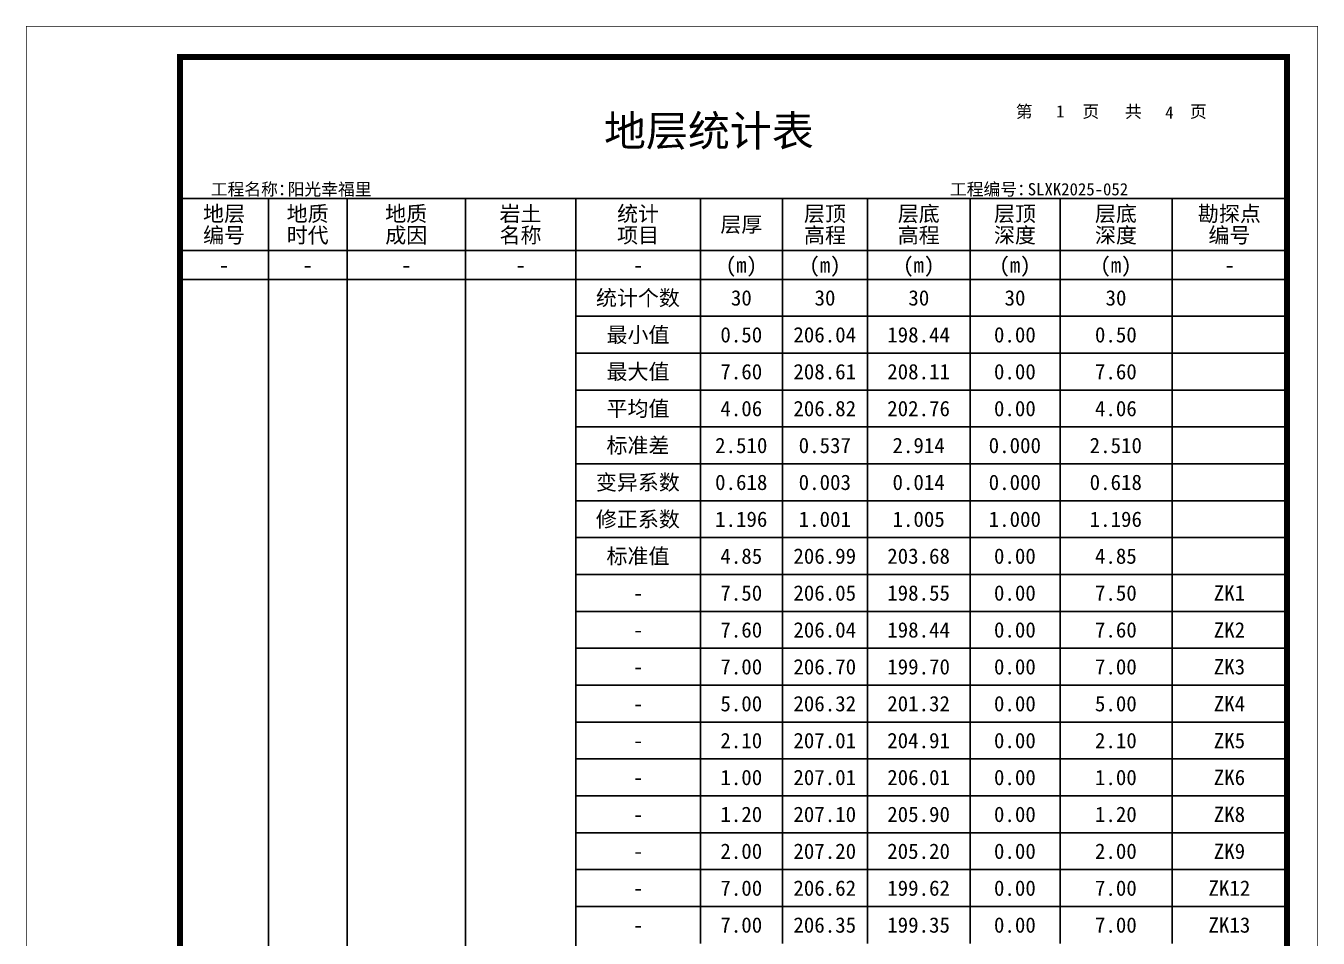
# Model space of a CAD drawing. Header units: millimetres. Extents: x 928 to 1798, y 854 to 1152.
# Drawn here: x 928.1 to 1138.3, y 1003.3 to 1151.6 of the extents above; entities that cross this region are included whole.
import ezdxf
from ezdxf.enums import TextEntityAlignment as Align

# ---------------------------------------------------------------- set-up
doc = ezdxf.new("R2010")
doc.units = ezdxf.units.MM
doc.layers.add('不打印', color=7, linetype='Continuous', plot=False)
doc.styles.add('成果图模板', font='simfang_0.ttf')
doc.styles.add('成果表转DWG表体', font='simfang_0.ttf', dxfattribs={"height": 2.5})

# ---------------------------------------------------------------- blocks, each defined once
blk = doc.blocks.new('地层图框模板（昇龙1）.dwg', base_point=(25, 269))
at = {"const_width": 1}
blk.add_lwpolyline([(25, 5), (205, 5), (205, 292), (25, 292), (25, 5), (205, 5)], dxfattribs=at)
at = {"layer": '不打印', "const_width": 0.15}
blk.add_lwpolyline([(0, 0), (210, 0), (210, 297), (0, 297), (0, 0)], dxfattribs=at)
at = {"style": '成果图模板'}
for s, p in [('第', (160.92, 282.14)), ('页', (171.75, 282.14)), ('共', (178.67, 282.14)), ('页', (189.23, 282.14)), ('工程名称：', (30, 269.5)), ('阳光幸福里', (42.5, 269.5)), ('工程编号：', (150.2, 269.5)), ('SLXK2025-052', (162.85, 269.5))]:
    blk.add_text(s, height=2, dxfattribs=at).set_placement(p)
for s, height, p in [('1', 2, (168.14, 282.17)), ('4', 2, (185.88, 281.96)), ('地层统计表', 5, (111, 277.5))]:
    blk.add_text(s, height=height, dxfattribs=at).set_placement(p, align=Align.CENTER)

msp = doc.modelspace()

# ---------------------------------------------------------------- linework, layer by layer
at = {"color": 0}
for p, q in [((953.22, 1110.4), (967.58, 1110.4)), ((953.22, 882.4), (953.22, 1110.4)), ((967.58, 882.4), (967.58, 1110.4))]:
    msp.add_line(p, q, dxfattribs=at)
for points in [[(953.22, 1123.57), (967.58, 1123.57)], [(953.22, 1115.11), (953.22, 1123.57)], [(967.58, 1115.11), (967.58, 1123.57)], [(967.58, 1123.57), (980.41, 1123.57)], [(967.58, 1115.11), (967.58, 1123.57)], [(980.41, 1115.11), (980.41, 1123.57)], [(980.41, 1123.57), (999.64, 1123.57)], [(980.41, 1115.11), (980.41, 1123.57)], [(999.64, 1115.11), (999.64, 1123.57)], [(999.64, 1123.57), (1017.59, 1123.57)], [(999.64, 1115.11), (999.64, 1123.57)], [(1017.59, 1115.11), (1017.59, 1123.57)], [(1017.59, 1123.57), (1037.86, 1123.57)], [(1017.59, 1115.11), (1017.59, 1123.57)], [(1037.86, 1115.11), (1037.86, 1123.57)], [(1037.86, 1123.57), (1051.19, 1123.57)], [(1037.86, 1115.11), (1037.86, 1123.57)], [(1051.19, 1115.11), (1051.19, 1123.57)], [(1051.19, 1123.57), (1065.04, 1123.57)], [(1051.19, 1115.11), (1051.19, 1123.57)], [(1065.04, 1115.11), (1065.04, 1123.57)], [(1065.04, 1123.57), (1081.71, 1123.57)], [(1065.04, 1115.11), (1065.04, 1123.57)], [(1081.71, 1115.11), (1081.71, 1123.57)], [(1081.71, 1123.57), (1096.33, 1123.57)], [(1081.71, 1115.11), (1081.71, 1123.57)], [(1096.33, 1115.11), (1096.33, 1123.57)], [(1096.33, 1123.57), (1114.54, 1123.57)], [(1096.33, 1115.11), (1096.33, 1123.57)], [(1114.54, 1115.11), (1114.54, 1123.57)], [(1114.54, 1123.57), (1133.26, 1123.57)], [(1114.54, 1115.11), (1114.54, 1123.57)], [(1133.26, 1115.11), (1133.26, 1123.57)], [(953.22, 1115.11), (967.58, 1115.11)], [(953.22, 1115.11), (967.58, 1115.11)], [(953.22, 1110.4), (953.22, 1115.11)], [(967.58, 1115.11), (980.41, 1115.11)], [(967.58, 1110.4), (967.58, 1115.11)], [(967.58, 1115.11), (980.41, 1115.11)], [(967.58, 1110.4), (967.58, 1115.11)], [(980.41, 1115.11), (999.64, 1115.11)], [(980.41, 1110.4), (980.41, 1115.11)], [(980.41, 1115.11), (999.64, 1115.11)], [(980.41, 1110.4), (980.41, 1115.11)], [(999.64, 1115.11), (1017.59, 1115.11)], [(999.64, 1110.4), (999.64, 1115.11)], [(999.64, 1115.11), (1017.59, 1115.11)], [(999.64, 1110.4), (999.64, 1115.11)], [(1017.59, 1115.11), (1037.86, 1115.11)], [(1017.59, 1110.4), (1017.59, 1115.11)], [(1017.59, 1115.11), (1037.86, 1115.11)], [(1017.59, 1110.4), (1017.59, 1115.11)], [(1037.86, 1115.11), (1051.19, 1115.11)], [(1037.86, 1110.4), (1037.86, 1115.11)], [(1037.86, 1115.11), (1051.19, 1115.11)], [(1037.86, 1110.4), (1037.86, 1115.11)], [(1051.19, 1115.11), (1065.04, 1115.11)], [(1051.19, 1110.4), (1051.19, 1115.11)], [(1051.19, 1115.11), (1065.04, 1115.11)], [(1051.19, 1110.4), (1051.19, 1115.11)], [(1065.04, 1115.11), (1081.71, 1115.11)], [(1065.04, 1110.4), (1065.04, 1115.11)], [(1065.04, 1115.11), (1081.71, 1115.11)], [(1065.04, 1110.4), (1065.04, 1115.11)], [(1081.71, 1115.11), (1096.33, 1115.11)], [(1081.71, 1110.4), (1081.71, 1115.11)], [(1081.71, 1115.11), (1096.33, 1115.11)], [(1081.71, 1110.4), (1081.71, 1115.11)], [(1096.33, 1115.11), (1114.54, 1115.11)], [(1096.33, 1110.4), (1096.33, 1115.11)], [(1096.33, 1115.11), (1114.54, 1115.11)], [(1096.33, 1110.4), (1096.33, 1115.11)], [(1114.54, 1115.11), (1133.26, 1115.11)], [(1114.54, 1110.4), (1114.54, 1115.11)], [(1114.54, 1115.11), (1133.26, 1115.11)], [(1114.54, 1110.4), (1114.54, 1115.11)], [(1133.26, 1110.4), (1133.26, 1115.11)], [(953.22, 1110.4), (967.58, 1110.4)], [(967.58, 1110.4), (980.41, 1110.4)], [(967.58, 1110.4), (980.41, 1110.4)], [(967.58, 882.4), (967.58, 1110.4)], [(980.41, 1110.4), (999.64, 1110.4)], [(980.41, 882.4), (980.41, 1110.4)], [(980.41, 1110.4), (999.64, 1110.4)], [(980.41, 882.4), (980.41, 1110.4)], [(999.64, 1110.4), (1017.59, 1110.4)], [(999.64, 882.4), (999.64, 1110.4)], [(999.64, 1110.4), (1017.59, 1110.4)], [(999.64, 882.4), (999.64, 1110.4)], [(1017.59, 1110.4), (1037.86, 1110.4)], [(1017.59, 882.4), (1017.59, 1110.4)], [(1017.59, 1110.4), (1037.86, 1110.4)], [(1017.59, 1104.4), (1017.59, 1110.4)], [(1037.86, 1110.4), (1051.19, 1110.4)], [(1037.86, 1104.4), (1037.86, 1110.4)], [(1037.86, 1110.4), (1051.19, 1110.4)], [(1037.86, 1104.4), (1037.86, 1110.4)], [(1051.19, 1110.4), (1065.04, 1110.4)], [(1051.19, 1104.4), (1051.19, 1110.4)], [(1051.19, 1110.4), (1065.04, 1110.4)], [(1051.19, 1104.4), (1051.19, 1110.4)], [(1065.04, 1110.4), (1081.71, 1110.4)], [(1065.04, 1104.4), (1065.04, 1110.4)], [(1065.04, 1110.4), (1081.71, 1110.4)], [(1065.04, 1104.4), (1065.04, 1110.4)], [(1081.71, 1110.4), (1096.33, 1110.4)], [(1081.71, 1104.4), (1081.71, 1110.4)], [(1081.71, 1110.4), (1096.33, 1110.4)], [(1081.71, 1104.4), (1081.71, 1110.4)], [(1096.33, 1110.4), (1114.54, 1110.4)], [(1096.33, 1104.4), (1096.33, 1110.4)], [(1096.33, 1110.4), (1114.54, 1110.4)], [(1096.33, 1104.4), (1096.33, 1110.4)], [(1114.54, 1110.4), (1133.26, 1110.4)], [(1114.54, 1104.4), (1114.54, 1110.4)], [(1114.54, 1110.4), (1133.26, 1110.4)], [(1114.54, 1104.4), (1114.54, 1110.4)], [(1133.26, 1104.4), (1133.26, 1110.4)], [(1017.59, 1104.4), (1037.86, 1104.4)], [(1017.59, 1104.4), (1037.86, 1104.4)], [(1017.59, 1098.4), (1017.59, 1104.4)], [(1037.86, 1104.4), (1051.19, 1104.4)], [(1037.86, 1098.4), (1037.86, 1104.4)], [(1037.86, 1104.4), (1051.19, 1104.4)], [(1037.86, 1098.4), (1037.86, 1104.4)], [(1051.19, 1104.4), (1065.04, 1104.4)], [(1051.19, 1098.4), (1051.19, 1104.4)], [(1051.19, 1104.4), (1065.04, 1104.4)], [(1051.19, 1098.4), (1051.19, 1104.4)], [(1065.04, 1104.4), (1081.71, 1104.4)], [(1065.04, 1098.4), (1065.04, 1104.4)], [(1065.04, 1104.4), (1081.71, 1104.4)], [(1065.04, 1098.4), (1065.04, 1104.4)], [(1081.71, 1104.4), (1096.33, 1104.4)], [(1081.71, 1098.4), (1081.71, 1104.4)], [(1081.71, 1104.4), (1096.33, 1104.4)], [(1081.71, 1098.4), (1081.71, 1104.4)], [(1096.33, 1104.4), (1114.54, 1104.4)], [(1096.33, 1098.4), (1096.33, 1104.4)], [(1096.33, 1104.4), (1114.54, 1104.4)], [(1096.33, 1098.4), (1096.33, 1104.4)], [(1114.54, 1104.4), (1133.26, 1104.4)], [(1114.54, 1098.4), (1114.54, 1104.4)], [(1114.54, 1104.4), (1133.26, 1104.4)], [(1114.54, 1098.4), (1114.54, 1104.4)], [(1133.26, 1098.4), (1133.26, 1104.4)], [(1017.59, 1098.4), (1037.86, 1098.4)], [(1017.59, 1098.4), (1037.86, 1098.4)], [(1017.59, 1092.4), (1017.59, 1098.4)], [(1037.86, 1098.4), (1051.19, 1098.4)], [(1037.86, 1092.4), (1037.86, 1098.4)], [(1037.86, 1098.4), (1051.19, 1098.4)], [(1037.86, 1092.4), (1037.86, 1098.4)], [(1051.19, 1098.4), (1065.04, 1098.4)], [(1051.19, 1092.4), (1051.19, 1098.4)], [(1051.19, 1098.4), (1065.04, 1098.4)], [(1051.19, 1092.4), (1051.19, 1098.4)], [(1065.04, 1098.4), (1081.71, 1098.4)], [(1065.04, 1092.4), (1065.04, 1098.4)], [(1065.04, 1098.4), (1081.71, 1098.4)], [(1065.04, 1092.4), (1065.04, 1098.4)], [(1081.71, 1098.4), (1096.33, 1098.4)], [(1081.71, 1092.4), (1081.71, 1098.4)], [(1081.71, 1098.4), (1096.33, 1098.4)], [(1081.71, 1092.4), (1081.71, 1098.4)], [(1096.33, 1098.4), (1114.54, 1098.4)], [(1096.33, 1092.4), (1096.33, 1098.4)], [(1096.33, 1098.4), (1114.54, 1098.4)], [(1096.33, 1092.4), (1096.33, 1098.4)], [(1114.54, 1098.4), (1133.26, 1098.4)], [(1114.54, 1092.4), (1114.54, 1098.4)], [(1114.54, 1098.4), (1133.26, 1098.4)], [(1114.54, 1092.4), (1114.54, 1098.4)], [(1133.26, 1092.4), (1133.26, 1098.4)], [(1017.59, 1092.4), (1037.86, 1092.4)], [(1017.59, 1092.4), (1037.86, 1092.4)], [(1017.59, 1086.4), (1017.59, 1092.4)], [(1037.86, 1092.4), (1051.19, 1092.4)], [(1037.86, 1086.4), (1037.86, 1092.4)], [(1037.86, 1092.4), (1051.19, 1092.4)], [(1037.86, 1086.4), (1037.86, 1092.4)], [(1051.19, 1092.4), (1065.04, 1092.4)], [(1051.19, 1086.4), (1051.19, 1092.4)], [(1051.19, 1092.4), (1065.04, 1092.4)], [(1051.19, 1086.4), (1051.19, 1092.4)], [(1065.04, 1092.4), (1081.71, 1092.4)], [(1065.04, 1086.4), (1065.04, 1092.4)], [(1065.04, 1092.4), (1081.71, 1092.4)], [(1065.04, 1086.4), (1065.04, 1092.4)], [(1081.71, 1092.4), (1096.33, 1092.4)], [(1081.71, 1086.4), (1081.71, 1092.4)], [(1081.71, 1092.4), (1096.33, 1092.4)], [(1081.71, 1086.4), (1081.71, 1092.4)], [(1096.33, 1092.4), (1114.54, 1092.4)], [(1096.33, 1086.4), (1096.33, 1092.4)], [(1096.33, 1092.4), (1114.54, 1092.4)], [(1096.33, 1086.4), (1096.33, 1092.4)], [(1114.54, 1092.4), (1133.26, 1092.4)], [(1114.54, 1086.4), (1114.54, 1092.4)], [(1114.54, 1092.4), (1133.26, 1092.4)], [(1114.54, 1086.4), (1114.54, 1092.4)], [(1133.26, 1086.4), (1133.26, 1092.4)], [(1017.59, 1086.4), (1037.86, 1086.4)], [(1017.59, 1086.4), (1037.86, 1086.4)], [(1017.59, 1080.4), (1017.59, 1086.4)], [(1037.86, 1086.4), (1051.19, 1086.4)], [(1037.86, 1080.4), (1037.86, 1086.4)], [(1037.86, 1086.4), (1051.19, 1086.4)], [(1037.86, 1080.4), (1037.86, 1086.4)], [(1051.19, 1086.4), (1065.04, 1086.4)], [(1051.19, 1080.4), (1051.19, 1086.4)], [(1051.19, 1086.4), (1065.04, 1086.4)], [(1051.19, 1080.4), (1051.19, 1086.4)], [(1065.04, 1086.4), (1081.71, 1086.4)], [(1065.04, 1080.4), (1065.04, 1086.4)], [(1065.04, 1086.4), (1081.71, 1086.4)], [(1065.04, 1080.4), (1065.04, 1086.4)], [(1081.71, 1086.4), (1096.33, 1086.4)], [(1081.71, 1080.4), (1081.71, 1086.4)], [(1081.71, 1086.4), (1096.33, 1086.4)], [(1081.71, 1080.4), (1081.71, 1086.4)], [(1096.33, 1086.4), (1114.54, 1086.4)], [(1096.33, 1080.4), (1096.33, 1086.4)], [(1096.33, 1086.4), (1114.54, 1086.4)], [(1096.33, 1080.4), (1096.33, 1086.4)], [(1114.54, 1086.4), (1133.26, 1086.4)], [(1114.54, 1080.4), (1114.54, 1086.4)], [(1114.54, 1086.4), (1133.26, 1086.4)], [(1114.54, 1080.4), (1114.54, 1086.4)], [(1133.26, 1080.4), (1133.26, 1086.4)], [(1017.59, 1080.4), (1037.86, 1080.4)], [(1017.59, 1080.4), (1037.86, 1080.4)], [(1017.59, 1074.4), (1017.59, 1080.4)], [(1037.86, 1080.4), (1051.19, 1080.4)], [(1037.86, 1074.4), (1037.86, 1080.4)], [(1037.86, 1080.4), (1051.19, 1080.4)], [(1037.86, 1074.4), (1037.86, 1080.4)], [(1051.19, 1080.4), (1065.04, 1080.4)], [(1051.19, 1074.4), (1051.19, 1080.4)], [(1051.19, 1080.4), (1065.04, 1080.4)], [(1051.19, 1074.4), (1051.19, 1080.4)], [(1065.04, 1080.4), (1081.71, 1080.4)], [(1065.04, 1074.4), (1065.04, 1080.4)], [(1065.04, 1080.4), (1081.71, 1080.4)], [(1065.04, 1074.4), (1065.04, 1080.4)], [(1081.71, 1080.4), (1096.33, 1080.4)], [(1081.71, 1074.4), (1081.71, 1080.4)], [(1081.71, 1080.4), (1096.33, 1080.4)], [(1081.71, 1074.4), (1081.71, 1080.4)], [(1096.33, 1080.4), (1114.54, 1080.4)], [(1096.33, 1074.4), (1096.33, 1080.4)], [(1096.33, 1080.4), (1114.54, 1080.4)], [(1096.33, 1074.4), (1096.33, 1080.4)], [(1114.54, 1080.4), (1133.26, 1080.4)], [(1114.54, 1074.4), (1114.54, 1080.4)], [(1114.54, 1080.4), (1133.26, 1080.4)], [(1114.54, 1074.4), (1114.54, 1080.4)], [(1133.26, 1074.4), (1133.26, 1080.4)], [(1017.59, 1074.4), (1037.86, 1074.4)], [(1017.59, 1074.4), (1037.86, 1074.4)], [(1017.59, 1068.4), (1017.59, 1074.4)], [(1037.86, 1074.4), (1051.19, 1074.4)], [(1037.86, 1068.4), (1037.86, 1074.4)], [(1037.86, 1074.4), (1051.19, 1074.4)], [(1037.86, 1068.4), (1037.86, 1074.4)], [(1051.19, 1074.4), (1065.04, 1074.4)], [(1051.19, 1068.4), (1051.19, 1074.4)], [(1051.19, 1074.4), (1065.04, 1074.4)], [(1051.19, 1068.4), (1051.19, 1074.4)], [(1065.04, 1074.4), (1081.71, 1074.4)], [(1065.04, 1068.4), (1065.04, 1074.4)], [(1065.04, 1074.4), (1081.71, 1074.4)], [(1065.04, 1068.4), (1065.04, 1074.4)], [(1081.71, 1074.4), (1096.33, 1074.4)], [(1081.71, 1068.4), (1081.71, 1074.4)], [(1081.71, 1074.4), (1096.33, 1074.4)], [(1081.71, 1068.4), (1081.71, 1074.4)], [(1096.33, 1074.4), (1114.54, 1074.4)], [(1096.33, 1068.4), (1096.33, 1074.4)], [(1096.33, 1074.4), (1114.54, 1074.4)], [(1096.33, 1068.4), (1096.33, 1074.4)], [(1114.54, 1074.4), (1133.26, 1074.4)], [(1114.54, 1068.4), (1114.54, 1074.4)], [(1114.54, 1074.4), (1133.26, 1074.4)], [(1114.54, 1068.4), (1114.54, 1074.4)], [(1133.26, 1068.4), (1133.26, 1074.4)], [(1017.59, 1068.4), (1037.86, 1068.4)], [(1017.59, 1068.4), (1037.86, 1068.4)], [(1017.59, 1062.4), (1017.59, 1068.4)], [(1037.86, 1068.4), (1051.19, 1068.4)], [(1037.86, 1062.4), (1037.86, 1068.4)], [(1037.86, 1068.4), (1051.19, 1068.4)], [(1037.86, 1062.4), (1037.86, 1068.4)], [(1051.19, 1068.4), (1065.04, 1068.4)], [(1051.19, 1062.4), (1051.19, 1068.4)], [(1051.19, 1068.4), (1065.04, 1068.4)], [(1051.19, 1062.4), (1051.19, 1068.4)], [(1065.04, 1068.4), (1081.71, 1068.4)], [(1065.04, 1062.4), (1065.04, 1068.4)], [(1065.04, 1068.4), (1081.71, 1068.4)], [(1065.04, 1062.4), (1065.04, 1068.4)], [(1081.71, 1068.4), (1096.33, 1068.4)], [(1081.71, 1062.4), (1081.71, 1068.4)], [(1081.71, 1068.4), (1096.33, 1068.4)], [(1081.71, 1062.4), (1081.71, 1068.4)], [(1096.33, 1068.4), (1114.54, 1068.4)], [(1096.33, 1062.4), (1096.33, 1068.4)], [(1096.33, 1068.4), (1114.54, 1068.4)], [(1096.33, 1062.4), (1096.33, 1068.4)], [(1114.54, 1068.4), (1133.26, 1068.4)], [(1114.54, 1062.4), (1114.54, 1068.4)], [(1114.54, 1068.4), (1133.26, 1068.4)], [(1114.54, 1062.4), (1114.54, 1068.4)], [(1133.26, 1062.4), (1133.26, 1068.4)], [(1017.59, 1062.4), (1037.86, 1062.4)], [(1017.59, 1062.4), (1037.86, 1062.4)], [(1017.59, 1056.4), (1017.59, 1062.4)], [(1037.86, 1062.4), (1051.19, 1062.4)], [(1037.86, 1056.4), (1037.86, 1062.4)], [(1037.86, 1062.4), (1051.19, 1062.4)], [(1037.86, 1056.4), (1037.86, 1062.4)], [(1051.19, 1062.4), (1065.04, 1062.4)], [(1051.19, 1056.4), (1051.19, 1062.4)], [(1051.19, 1062.4), (1065.04, 1062.4)], [(1051.19, 1056.4), (1051.19, 1062.4)], [(1065.04, 1062.4), (1081.71, 1062.4)], [(1065.04, 1056.4), (1065.04, 1062.4)], [(1065.04, 1062.4), (1081.71, 1062.4)], [(1065.04, 1056.4), (1065.04, 1062.4)], [(1081.71, 1062.4), (1096.33, 1062.4)], [(1081.71, 1056.4), (1081.71, 1062.4)], [(1081.71, 1062.4), (1096.33, 1062.4)], [(1081.71, 1056.4), (1081.71, 1062.4)], [(1096.33, 1062.4), (1114.54, 1062.4)], [(1096.33, 1056.4), (1096.33, 1062.4)], [(1096.33, 1062.4), (1114.54, 1062.4)], [(1096.33, 1056.4), (1096.33, 1062.4)], [(1114.54, 1062.4), (1133.26, 1062.4)], [(1114.54, 1056.4), (1114.54, 1062.4)], [(1114.54, 1062.4), (1133.26, 1062.4)], [(1114.54, 1056.4), (1114.54, 1062.4)], [(1133.26, 1056.4), (1133.26, 1062.4)], [(1017.59, 1056.4), (1037.86, 1056.4)], [(1017.59, 1056.4), (1037.86, 1056.4)], [(1017.59, 1050.4), (1017.59, 1056.4)], [(1037.86, 1056.4), (1051.19, 1056.4)], [(1037.86, 1050.4), (1037.86, 1056.4)], [(1037.86, 1056.4), (1051.19, 1056.4)], [(1037.86, 1050.4), (1037.86, 1056.4)], [(1051.19, 1056.4), (1065.04, 1056.4)], [(1051.19, 1050.4), (1051.19, 1056.4)], [(1051.19, 1056.4), (1065.04, 1056.4)], [(1051.19, 1050.4), (1051.19, 1056.4)], [(1065.04, 1056.4), (1081.71, 1056.4)], [(1065.04, 1050.4), (1065.04, 1056.4)], [(1065.04, 1056.4), (1081.71, 1056.4)], [(1065.04, 1050.4), (1065.04, 1056.4)], [(1081.71, 1056.4), (1096.33, 1056.4)], [(1081.71, 1050.4), (1081.71, 1056.4)], [(1081.71, 1056.4), (1096.33, 1056.4)], [(1081.71, 1050.4), (1081.71, 1056.4)], [(1096.33, 1056.4), (1114.54, 1056.4)], [(1096.33, 1050.4), (1096.33, 1056.4)], [(1096.33, 1056.4), (1114.54, 1056.4)], [(1096.33, 1050.4), (1096.33, 1056.4)], [(1114.54, 1056.4), (1133.26, 1056.4)], [(1114.54, 1050.4), (1114.54, 1056.4)], [(1114.54, 1056.4), (1133.26, 1056.4)], [(1114.54, 1050.4), (1114.54, 1056.4)], [(1133.26, 1050.4), (1133.26, 1056.4)], [(1017.59, 1050.4), (1037.86, 1050.4)], [(1017.59, 1050.4), (1037.86, 1050.4)], [(1017.59, 1044.4), (1017.59, 1050.4)], [(1037.86, 1050.4), (1051.19, 1050.4)], [(1037.86, 1044.4), (1037.86, 1050.4)], [(1037.86, 1050.4), (1051.19, 1050.4)], [(1037.86, 1044.4), (1037.86, 1050.4)], [(1051.19, 1050.4), (1065.04, 1050.4)], [(1051.19, 1044.4), (1051.19, 1050.4)], [(1051.19, 1050.4), (1065.04, 1050.4)], [(1051.19, 1044.4), (1051.19, 1050.4)], [(1065.04, 1050.4), (1081.71, 1050.4)], [(1065.04, 1044.4), (1065.04, 1050.4)], [(1065.04, 1050.4), (1081.71, 1050.4)], [(1065.04, 1044.4), (1065.04, 1050.4)], [(1081.71, 1050.4), (1096.33, 1050.4)], [(1081.71, 1044.4), (1081.71, 1050.4)], [(1081.71, 1050.4), (1096.33, 1050.4)], [(1081.71, 1044.4), (1081.71, 1050.4)], [(1096.33, 1050.4), (1114.54, 1050.4)], [(1096.33, 1044.4), (1096.33, 1050.4)], [(1096.33, 1050.4), (1114.54, 1050.4)], [(1096.33, 1044.4), (1096.33, 1050.4)], [(1114.54, 1050.4), (1133.26, 1050.4)], [(1114.54, 1044.4), (1114.54, 1050.4)], [(1114.54, 1050.4), (1133.26, 1050.4)], [(1114.54, 1044.4), (1114.54, 1050.4)], [(1133.26, 1044.4), (1133.26, 1050.4)], [(1017.59, 1044.4), (1037.86, 1044.4)], [(1017.59, 1044.4), (1037.86, 1044.4)], [(1017.59, 1038.4), (1017.59, 1044.4)], [(1037.86, 1044.4), (1051.19, 1044.4)], [(1037.86, 1038.4), (1037.86, 1044.4)], [(1037.86, 1044.4), (1051.19, 1044.4)], [(1037.86, 1038.4), (1037.86, 1044.4)], [(1051.19, 1044.4), (1065.04, 1044.4)], [(1051.19, 1038.4), (1051.19, 1044.4)], [(1051.19, 1044.4), (1065.04, 1044.4)], [(1051.19, 1038.4), (1051.19, 1044.4)], [(1065.04, 1044.4), (1081.71, 1044.4)], [(1065.04, 1038.4), (1065.04, 1044.4)], [(1065.04, 1044.4), (1081.71, 1044.4)], [(1065.04, 1038.4), (1065.04, 1044.4)], [(1081.71, 1044.4), (1096.33, 1044.4)], [(1081.71, 1038.4), (1081.71, 1044.4)], [(1081.71, 1044.4), (1096.33, 1044.4)], [(1081.71, 1038.4), (1081.71, 1044.4)], [(1096.33, 1044.4), (1114.54, 1044.4)], [(1096.33, 1038.4), (1096.33, 1044.4)], [(1096.33, 1044.4), (1114.54, 1044.4)], [(1096.33, 1038.4), (1096.33, 1044.4)], [(1114.54, 1044.4), (1133.26, 1044.4)], [(1114.54, 1038.4), (1114.54, 1044.4)], [(1114.54, 1044.4), (1133.26, 1044.4)], [(1114.54, 1038.4), (1114.54, 1044.4)], [(1133.26, 1038.4), (1133.26, 1044.4)], [(1017.59, 1038.4), (1037.86, 1038.4)], [(1017.59, 1038.4), (1037.86, 1038.4)], [(1017.59, 1032.4), (1017.59, 1038.4)], [(1037.86, 1038.4), (1051.19, 1038.4)], [(1037.86, 1032.4), (1037.86, 1038.4)], [(1037.86, 1038.4), (1051.19, 1038.4)], [(1037.86, 1032.4), (1037.86, 1038.4)], [(1051.19, 1038.4), (1065.04, 1038.4)], [(1051.19, 1032.4), (1051.19, 1038.4)], [(1051.19, 1038.4), (1065.04, 1038.4)], [(1051.19, 1032.4), (1051.19, 1038.4)], [(1065.04, 1038.4), (1081.71, 1038.4)], [(1065.04, 1032.4), (1065.04, 1038.4)], [(1065.04, 1038.4), (1081.71, 1038.4)], [(1065.04, 1032.4), (1065.04, 1038.4)], [(1081.71, 1038.4), (1096.33, 1038.4)], [(1081.71, 1032.4), (1081.71, 1038.4)], [(1081.71, 1038.4), (1096.33, 1038.4)], [(1081.71, 1032.4), (1081.71, 1038.4)], [(1096.33, 1038.4), (1114.54, 1038.4)], [(1096.33, 1032.4), (1096.33, 1038.4)], [(1096.33, 1038.4), (1114.54, 1038.4)], [(1096.33, 1032.4), (1096.33, 1038.4)], [(1114.54, 1038.4), (1133.26, 1038.4)], [(1114.54, 1032.4), (1114.54, 1038.4)], [(1114.54, 1038.4), (1133.26, 1038.4)], [(1114.54, 1032.4), (1114.54, 1038.4)], [(1133.26, 1032.4), (1133.26, 1038.4)], [(1017.59, 1032.4), (1037.86, 1032.4)], [(1017.59, 1032.4), (1037.86, 1032.4)], [(1017.59, 1026.4), (1017.59, 1032.4)], [(1037.86, 1032.4), (1051.19, 1032.4)], [(1037.86, 1026.4), (1037.86, 1032.4)], [(1037.86, 1032.4), (1051.19, 1032.4)], [(1037.86, 1026.4), (1037.86, 1032.4)], [(1051.19, 1032.4), (1065.04, 1032.4)], [(1051.19, 1026.4), (1051.19, 1032.4)], [(1051.19, 1032.4), (1065.04, 1032.4)], [(1051.19, 1026.4), (1051.19, 1032.4)], [(1065.04, 1032.4), (1081.71, 1032.4)], [(1065.04, 1026.4), (1065.04, 1032.4)], [(1065.04, 1032.4), (1081.71, 1032.4)], [(1065.04, 1026.4), (1065.04, 1032.4)], [(1081.71, 1032.4), (1096.33, 1032.4)], [(1081.71, 1026.4), (1081.71, 1032.4)], [(1081.71, 1032.4), (1096.33, 1032.4)], [(1081.71, 1026.4), (1081.71, 1032.4)], [(1096.33, 1032.4), (1114.54, 1032.4)], [(1096.33, 1026.4), (1096.33, 1032.4)], [(1096.33, 1032.4), (1114.54, 1032.4)], [(1096.33, 1026.4), (1096.33, 1032.4)], [(1114.54, 1032.4), (1133.26, 1032.4)], [(1114.54, 1026.4), (1114.54, 1032.4)], [(1114.54, 1032.4), (1133.26, 1032.4)], [(1114.54, 1026.4), (1114.54, 1032.4)], [(1133.26, 1026.4), (1133.26, 1032.4)], [(1017.59, 1026.4), (1037.86, 1026.4)], [(1017.59, 1026.4), (1037.86, 1026.4)], [(1017.59, 1020.4), (1017.59, 1026.4)], [(1037.86, 1026.4), (1051.19, 1026.4)], [(1037.86, 1020.4), (1037.86, 1026.4)], [(1037.86, 1026.4), (1051.19, 1026.4)], [(1037.86, 1020.4), (1037.86, 1026.4)], [(1051.19, 1026.4), (1065.04, 1026.4)], [(1051.19, 1020.4), (1051.19, 1026.4)], [(1051.19, 1026.4), (1065.04, 1026.4)], [(1051.19, 1020.4), (1051.19, 1026.4)], [(1065.04, 1026.4), (1081.71, 1026.4)], [(1065.04, 1020.4), (1065.04, 1026.4)], [(1065.04, 1026.4), (1081.71, 1026.4)], [(1065.04, 1020.4), (1065.04, 1026.4)], [(1081.71, 1026.4), (1096.33, 1026.4)], [(1081.71, 1020.4), (1081.71, 1026.4)], [(1081.71, 1026.4), (1096.33, 1026.4)], [(1081.71, 1020.4), (1081.71, 1026.4)], [(1096.33, 1026.4), (1114.54, 1026.4)], [(1096.33, 1020.4), (1096.33, 1026.4)], [(1096.33, 1026.4), (1114.54, 1026.4)], [(1096.33, 1020.4), (1096.33, 1026.4)], [(1114.54, 1026.4), (1133.26, 1026.4)], [(1114.54, 1020.4), (1114.54, 1026.4)], [(1114.54, 1026.4), (1133.26, 1026.4)], [(1114.54, 1020.4), (1114.54, 1026.4)], [(1133.26, 1020.4), (1133.26, 1026.4)], [(1017.59, 1020.4), (1037.86, 1020.4)], [(1017.59, 1020.4), (1037.86, 1020.4)], [(1017.59, 1014.4), (1017.59, 1020.4)], [(1037.86, 1020.4), (1051.19, 1020.4)], [(1037.86, 1014.4), (1037.86, 1020.4)], [(1037.86, 1020.4), (1051.19, 1020.4)], [(1037.86, 1014.4), (1037.86, 1020.4)], [(1051.19, 1020.4), (1065.04, 1020.4)], [(1051.19, 1014.4), (1051.19, 1020.4)], [(1051.19, 1020.4), (1065.04, 1020.4)], [(1051.19, 1014.4), (1051.19, 1020.4)], [(1065.04, 1020.4), (1081.71, 1020.4)], [(1065.04, 1014.4), (1065.04, 1020.4)], [(1065.04, 1020.4), (1081.71, 1020.4)], [(1065.04, 1014.4), (1065.04, 1020.4)], [(1081.71, 1020.4), (1096.33, 1020.4)], [(1081.71, 1014.4), (1081.71, 1020.4)], [(1081.71, 1020.4), (1096.33, 1020.4)], [(1081.71, 1014.4), (1081.71, 1020.4)], [(1096.33, 1020.4), (1114.54, 1020.4)], [(1096.33, 1014.4), (1096.33, 1020.4)], [(1096.33, 1020.4), (1114.54, 1020.4)], [(1096.33, 1014.4), (1096.33, 1020.4)], [(1114.54, 1020.4), (1133.26, 1020.4)], [(1114.54, 1014.4), (1114.54, 1020.4)], [(1114.54, 1020.4), (1133.26, 1020.4)], [(1114.54, 1014.4), (1114.54, 1020.4)], [(1133.26, 1014.4), (1133.26, 1020.4)], [(1017.59, 1014.4), (1037.86, 1014.4)], [(1017.59, 1014.4), (1037.86, 1014.4)], [(1017.59, 1008.4), (1017.59, 1014.4)], [(1037.86, 1014.4), (1051.19, 1014.4)], [(1037.86, 1008.4), (1037.86, 1014.4)], [(1037.86, 1014.4), (1051.19, 1014.4)], [(1037.86, 1008.4), (1037.86, 1014.4)], [(1051.19, 1014.4), (1065.04, 1014.4)], [(1051.19, 1008.4), (1051.19, 1014.4)], [(1051.19, 1014.4), (1065.04, 1014.4)], [(1051.19, 1008.4), (1051.19, 1014.4)], [(1065.04, 1014.4), (1081.71, 1014.4)], [(1065.04, 1008.4), (1065.04, 1014.4)], [(1065.04, 1014.4), (1081.71, 1014.4)], [(1065.04, 1008.4), (1065.04, 1014.4)], [(1081.71, 1014.4), (1096.33, 1014.4)], [(1081.71, 1008.4), (1081.71, 1014.4)], [(1081.71, 1014.4), (1096.33, 1014.4)], [(1081.71, 1008.4), (1081.71, 1014.4)], [(1096.33, 1014.4), (1114.54, 1014.4)], [(1096.33, 1008.4), (1096.33, 1014.4)], [(1096.33, 1014.4), (1114.54, 1014.4)], [(1096.33, 1008.4), (1096.33, 1014.4)], [(1114.54, 1014.4), (1133.26, 1014.4)], [(1114.54, 1008.4), (1114.54, 1014.4)], [(1114.54, 1014.4), (1133.26, 1014.4)], [(1114.54, 1008.4), (1114.54, 1014.4)], [(1133.26, 1008.4), (1133.26, 1014.4)], [(1017.59, 1008.4), (1037.86, 1008.4)], [(1017.59, 1008.4), (1037.86, 1008.4)], [(1017.59, 1002.4), (1017.59, 1008.4)], [(1037.86, 1008.4), (1051.19, 1008.4)], [(1037.86, 1002.4), (1037.86, 1008.4)], [(1037.86, 1008.4), (1051.19, 1008.4)], [(1037.86, 1002.4), (1037.86, 1008.4)], [(1051.19, 1008.4), (1065.04, 1008.4)], [(1051.19, 1002.4), (1051.19, 1008.4)], [(1051.19, 1008.4), (1065.04, 1008.4)], [(1051.19, 1002.4), (1051.19, 1008.4)], [(1065.04, 1008.4), (1081.71, 1008.4)], [(1065.04, 1002.4), (1065.04, 1008.4)], [(1065.04, 1008.4), (1081.71, 1008.4)], [(1065.04, 1002.4), (1065.04, 1008.4)], [(1081.71, 1008.4), (1096.33, 1008.4)], [(1081.71, 1002.4), (1081.71, 1008.4)], [(1081.71, 1008.4), (1096.33, 1008.4)], [(1081.71, 1002.4), (1081.71, 1008.4)], [(1096.33, 1008.4), (1114.54, 1008.4)], [(1096.33, 1002.4), (1096.33, 1008.4)], [(1096.33, 1008.4), (1114.54, 1008.4)], [(1096.33, 1002.4), (1096.33, 1008.4)], [(1114.54, 1008.4), (1133.26, 1008.4)], [(1114.54, 1002.4), (1114.54, 1008.4)], [(1114.54, 1008.4), (1133.26, 1008.4)], [(1114.54, 1002.4), (1114.54, 1008.4)], [(1133.26, 1002.4), (1133.26, 1008.4)]]:
    msp.add_lwpolyline(points, dxfattribs=at)

# ---------------------------------------------------------------- block references
msp.add_blockref('地层图框模板（昇龙1）.dwg', (953.22, 1123.57))

# ---------------------------------------------------------------- texts
at = {"color": 0, "style": '成果表转DWG表体'}
for s, p in [('地层', (956.97, 1119.84)), ('地质', (970.56, 1119.84)), ('地质', (986.59, 1119.84)), ('岩土', (1005.18, 1119.84)), ('统计', (1024.29, 1119.84)), ('层顶', (1054.68, 1119.84)), ('层底', (1069.94, 1119.84)), ('层顶', (1085.58, 1119.84)), ('层底', (1102, 1119.84)), ('勘探点', (1118.74, 1119.84)), ('层厚', (1041.09, 1118.09)), ('编号', (956.97, 1116.34)), ('时代', (970.56, 1116.34)), ('成因', (986.59, 1116.34)), ('名称', (1005.18, 1116.34)), ('项目', (1024.29, 1116.34)), ('高程', (1054.68, 1116.34)), ('高程', (1069.94, 1116.34)), ('深度', (1085.58, 1116.34)), ('深度', (1102, 1116.34)), ('编号', (1120.46, 1116.34)), ('(m)', (1041.95, 1111.5)), ('(m)', (1055.54, 1111.5)), ('(m)', (1070.8, 1111.5)), ('(m)', (1086.44, 1111.5)), ('(m)', (1102.86, 1111.5)), ('-', (959.54, 1111.5)), ('-', (973.14, 1111.5)), ('-', (989.17, 1111.5)), ('-', (1007.76, 1111.5)), ('-', (1026.87, 1111.5)), ('-', (1123.04, 1111.5)), ('统计个数', (1020.85, 1106.15)), ('30', (1042.8, 1106.15)), ('30', (1056.4, 1106.15)), ('30', (1071.66, 1106.15)), ('30', (1087.3, 1106.15)), ('30', (1103.72, 1106.15)), ('最小值', (1022.57, 1100.15)), ('0.50', (1041.09, 1100.15)), ('206.04', (1052.96, 1100.15)), ('198.44', (1068.22, 1100.15)), ('0.00', (1085.58, 1100.15)), ('0.50', (1102, 1100.15)), ('最大值', (1022.57, 1094.15)), ('7.60', (1041.09, 1094.15)), ('208.61', (1052.96, 1094.15)), ('208.11', (1068.22, 1094.15)), ('0.00', (1085.58, 1094.15)), ('7.60', (1102, 1094.15)), ('平均值', (1022.57, 1088.15)), ('4.06', (1041.09, 1088.15)), ('206.82', (1052.96, 1088.15)), ('202.76', (1068.22, 1088.15)), ('0.00', (1085.58, 1088.15)), ('4.06', (1102, 1088.15)), ('标准差', (1022.57, 1082.15)), ('2.510', (1040.23, 1082.15)), ('0.537', (1053.82, 1082.15)), ('2.914', (1069.08, 1082.15)), ('0.000', (1084.72, 1082.15)), ('2.510', (1101.14, 1082.15)), ('变异系数', (1020.85, 1076.15)), ('0.618', (1040.23, 1076.15)), ('0.003', (1053.82, 1076.15)), ('0.014', (1069.08, 1076.15)), ('0.000', (1084.72, 1076.15)), ('0.618', (1101.14, 1076.15)), ('修正系数', (1020.85, 1070.15)), ('1.196', (1040.23, 1070.15)), ('1.001', (1053.82, 1070.15)), ('1.005', (1069.08, 1070.15)), ('1.000', (1084.72, 1070.15)), ('1.196', (1101.14, 1070.15)), ('标准值', (1022.57, 1064.15)), ('4.85', (1041.09, 1064.15)), ('206.99', (1052.96, 1064.15)), ('203.68', (1068.22, 1064.15)), ('0.00', (1085.58, 1064.15)), ('4.85', (1102, 1064.15)), ('-', (1026.87, 1058.15)), ('7.50', (1041.09, 1058.15)), ('206.05', (1052.96, 1058.15)), ('198.55', (1068.22, 1058.15)), ('0.00', (1085.58, 1058.15)), ('7.50', (1102, 1058.15)), ('ZK1', (1121.32, 1058.15)), ('-', (1026.87, 1052.15)), ('7.60', (1041.09, 1052.15)), ('206.04', (1052.96, 1052.15)), ('198.44', (1068.22, 1052.15)), ('0.00', (1085.58, 1052.15)), ('7.60', (1102, 1052.15)), ('ZK2', (1121.32, 1052.15)), ('ZK3', (1121.32, 1046.15)), ('-', (1026.87, 1046.15)), ('7.00', (1041.09, 1046.15)), ('206.70', (1052.96, 1046.15)), ('199.70', (1068.22, 1046.15)), ('0.00', (1085.58, 1046.15)), ('7.00', (1102, 1046.15)), ('5.00', (1041.09, 1040.15)), ('206.32', (1052.96, 1040.15)), ('201.32', (1068.22, 1040.15)), ('0.00', (1085.58, 1040.15)), ('5.00', (1102, 1040.15)), ('ZK4', (1121.32, 1040.15)), ('-', (1026.87, 1040.15)), ('2.10', (1041.09, 1034.15)), ('207.01', (1052.96, 1034.15)), ('204.91', (1068.22, 1034.15)), ('0.00', (1085.58, 1034.15)), ('2.10', (1102, 1034.15)), ('ZK5', (1121.32, 1034.15)), ('-', (1026.87, 1034.15)), ('1.00', (1041.09, 1028.15)), ('207.01', (1052.96, 1028.15)), ('206.01', (1068.22, 1028.15)), ('0.00', (1085.58, 1028.15)), ('1.00', (1102, 1028.15)), ('ZK6', (1121.32, 1028.15)), ('-', (1026.87, 1028.15)), ('1.20', (1041.09, 1022.15)), ('207.10', (1052.96, 1022.15)), ('205.90', (1068.22, 1022.15)), ('0.00', (1085.58, 1022.15)), ('1.20', (1102, 1022.15)), ('ZK8', (1121.32, 1022.15)), ('-', (1026.87, 1022.15)), ('-', (1026.87, 1016.15)), ('2.00', (1041.09, 1016.15)), ('207.20', (1052.96, 1016.15)), ('205.20', (1068.22, 1016.15)), ('0.00', (1085.58, 1016.15)), ('2.00', (1102, 1016.15)), ('ZK9', (1121.32, 1016.15)), ('-', (1026.87, 1010.15)), ('7.00', (1041.09, 1010.15)), ('206.62', (1052.96, 1010.15)), ('199.62', (1068.22, 1010.15)), ('0.00', (1085.58, 1010.15)), ('7.00', (1102, 1010.15)), ('ZK12', (1120.46, 1010.15)), ('7.00', (1041.09, 1004.15)), ('206.35', (1052.96, 1004.15)), ('199.35', (1068.22, 1004.15)), ('0.00', (1085.58, 1004.15)), ('7.00', (1102, 1004.15)), ('ZK13', (1120.46, 1004.15)), ('-', (1026.87, 1004.15))]:
    msp.add_text(s, height=2.5, dxfattribs=at).set_placement(p)

doc.saveas('drawing.dxf')
